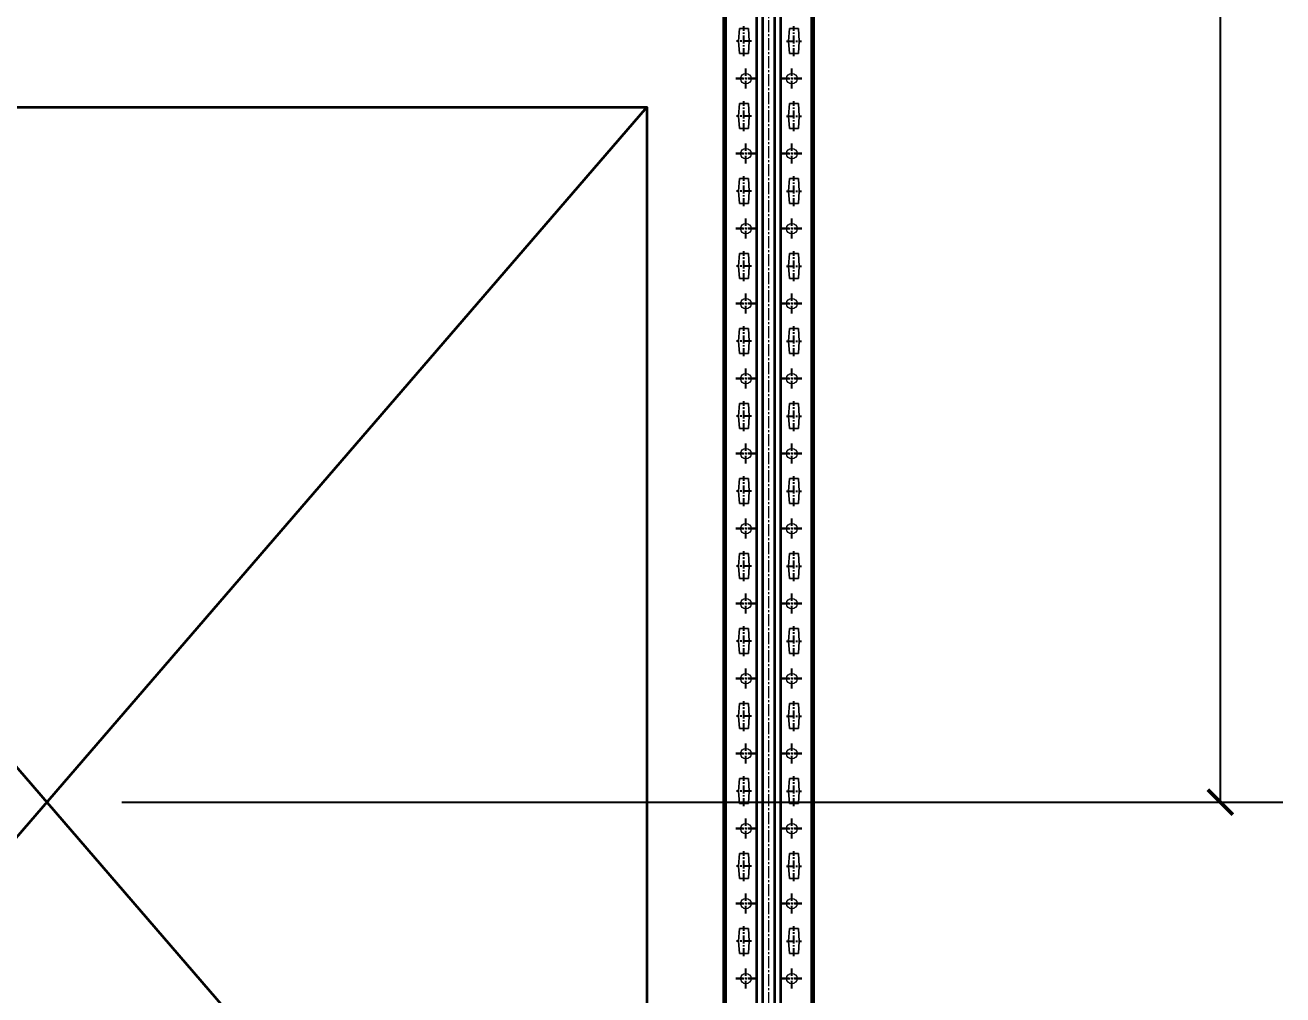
# Model space of a CAD drawing. Header units: millimetres. Extents: x 2509 to 128734, y 2492 to 91667.
# Drawn here: x 113785 to 115043, y 41598 to 42568 of the extents above; entities that cross this region are included whole.
import ezdxf

# ---------------------------------------------------------------- set-up
doc = ezdxf.new("R2010")
doc.units = ezdxf.units.MM
doc.linetypes.add('CENTER', pattern=[50.8, 31.75, -6.35, 6.35, -6.35])
doc.linetypes.add('点画线', pattern=[18, 12, -2, 2, -2])
for name, color, linetype, lineweight in [('SR-货架', 7, 'Continuous', 35), ('SR-货物', 7, 'Continuous', 35), ('中心线层', 1, '点画线', 18), ('粗实线1', 3, 'Continuous', 35), ('细实线', 4, 'Continuous', 18)]:
    doc.layers.add(name, color=color, linetype=linetype, lineweight=lineweight)
doc.layers.add('中心线', color=1, linetype='CENTER')
doc.styles.add('DIM_FONT', font='SIMPLEX.shx', dxfattribs={"width": 0.8})
doc.dimstyles.new('DIMN25', dxfattribs={"dimscale": 0.25, "dimtxt": 300, "dimasz": 100, "dimexe": 250, "dimexo": 300, "dimgap": 150, "dimtad": 1, "dimdec": 0, "dimzin": 0, "dimdsep": 46, "dimtxsty": 'DIM_FONT', "dimblk": 'ARCHTICK', "dimcen": 0.09, "dimclrt": 7, "dimazin": 2, "dimtfac": 1, "dimtdec": 0, "dimtix": 1, "dimtmove": 2, "dimatfit": 3, "dimfxl": 1, "dimtolj": 1, "dimtzin": 0, "dimarcsym": 0})

# ---------------------------------------------------------------- blocks, each defined once
blk = doc.blocks.new('A$C1E2A5594')
at = {"layer": '中心线', "ltscale": 0.25}
for p, q in [((10, 0), (10, 20)), ((20, 10), (0, 10))]:
    blk.add_line(p, q, dxfattribs=at)
blk = doc.blocks.new('*U259')
at = {"layer": '中心线', "ltscale": 0.25}
for p, q in [((5937763.4, -1006845.1), (5937763.4, -1006815.1)), ((5937763.4, -1006845.1), (5937763.4, -1006815.1)), ((5937813.4, -1006845.1), (5937813.4, -1006815.1)), ((5937813.4, -1006845.1), (5937813.4, -1006815.1)), ((5937770.9, -1006830.1), (5937755.9, -1006830.1)), ((5937770.9, -1006830.1), (5937755.9, -1006830.1)), ((5937805.9, -1006830.1), (5937820.9, -1006830.1)), ((5937805.9, -1006830.1), (5937820.9, -1006830.1)), ((5937763.4, -1006920.1), (5937763.4, -1006890.1)), ((5937763.4, -1006920.1), (5937763.4, -1006890.1)), ((5937813.4, -1006920.1), (5937813.4, -1006890.1)), ((5937813.4, -1006920.1), (5937813.4, -1006890.1)), ((5937770.9, -1006905.1), (5937755.9, -1006905.1)), ((5937770.9, -1006905.1), (5937755.9, -1006905.1)), ((5937805.9, -1006905.1), (5937820.9, -1006905.1)), ((5937805.9, -1006905.1), (5937820.9, -1006905.1)), ((5937763.4, -1006995.1), (5937763.4, -1006965.1)), ((5937763.4, -1006995.1), (5937763.4, -1006965.1)), ((5937813.4, -1006995.1), (5937813.4, -1006965.1)), ((5937813.4, -1006995.1), (5937813.4, -1006965.1)), ((5937770.9, -1006980.1), (5937755.9, -1006980.1)), ((5937770.9, -1006980.1), (5937755.9, -1006980.1)), ((5937805.9, -1006980.1), (5937820.9, -1006980.1)), ((5937805.9, -1006980.1), (5937820.9, -1006980.1)), ((5937763.4, -1007070.1), (5937763.4, -1007040.1)), ((5937763.4, -1007070.1), (5937763.4, -1007040.1)), ((5937813.4, -1007070.1), (5937813.4, -1007040.1)), ((5937813.4, -1007070.1), (5937813.4, -1007040.1)), ((5937770.9, -1007055.1), (5937755.9, -1007055.1)), ((5937770.9, -1007055.1), (5937755.9, -1007055.1)), ((5937805.9, -1007055.1), (5937820.9, -1007055.1)), ((5937805.9, -1007055.1), (5937820.9, -1007055.1)), ((5937763.4, -1007145.1), (5937763.4, -1007115.1)), ((5937763.4, -1007145.1), (5937763.4, -1007115.1)), ((5937813.4, -1007145.1), (5937813.4, -1007115.1)), ((5937813.4, -1007145.1), (5937813.4, -1007115.1)), ((5937770.9, -1007130.1), (5937755.9, -1007130.1)), ((5937770.9, -1007130.1), (5937755.9, -1007130.1)), ((5937805.9, -1007130.1), (5937820.9, -1007130.1)), ((5937805.9, -1007130.1), (5937820.9, -1007130.1)), ((5937763.4, -1007220.1), (5937763.4, -1007190.1)), ((5937763.4, -1007220.1), (5937763.4, -1007190.1)), ((5937813.4, -1007220.1), (5937813.4, -1007190.1)), ((5937813.4, -1007220.1), (5937813.4, -1007190.1)), ((5937770.9, -1007205.1), (5937755.9, -1007205.1)), ((5937770.9, -1007205.1), (5937755.9, -1007205.1)), ((5937805.9, -1007205.1), (5937820.9, -1007205.1)), ((5937805.9, -1007205.1), (5937820.9, -1007205.1)), ((5937763.4, -1007295.1), (5937763.4, -1007265.1)), ((5937763.4, -1007295.1), (5937763.4, -1007265.1)), ((5937813.4, -1007295.1), (5937813.4, -1007265.1)), ((5937813.4, -1007295.1), (5937813.4, -1007265.1)), ((5937770.9, -1007280.1), (5937755.9, -1007280.1)), ((5937770.9, -1007280.1), (5937755.9, -1007280.1)), ((5937805.9, -1007280.1), (5937820.9, -1007280.1)), ((5937805.9, -1007280.1), (5937820.9, -1007280.1)), ((5937763.4, -1007370.1), (5937763.4, -1007340.1)), ((5937763.4, -1007370.1), (5937763.4, -1007340.1)), ((5937813.4, -1007370.1), (5937813.4, -1007340.1)), ((5937813.4, -1007370.1), (5937813.4, -1007340.1)), ((5937770.9, -1007355.1), (5937755.9, -1007355.1)), ((5937770.9, -1007355.1), (5937755.9, -1007355.1)), ((5937805.9, -1007355.1), (5937820.9, -1007355.1)), ((5937805.9, -1007355.1), (5937820.9, -1007355.1)), ((5937763.4, -1007445.1), (5937763.4, -1007415.1)), ((5937763.4, -1007445.1), (5937763.4, -1007415.1)), ((5937813.4, -1007445.1), (5937813.4, -1007415.1)), ((5937813.4, -1007445.1), (5937813.4, -1007415.1)), ((5937770.9, -1007430.1), (5937755.9, -1007430.1)), ((5937770.9, -1007430.1), (5937755.9, -1007430.1)), ((5937805.9, -1007430.1), (5937820.9, -1007430.1)), ((5937805.9, -1007430.1), (5937820.9, -1007430.1)), ((5937763.4, -1007520.1), (5937763.4, -1007490.1)), ((5937763.4, -1007520.1), (5937763.4, -1007490.1)), ((5937813.4, -1007520.1), (5937813.4, -1007490.1)), ((5937813.4, -1007520.1), (5937813.4, -1007490.1)), ((5937770.9, -1007505.1), (5937755.9, -1007505.1)), ((5937770.9, -1007505.1), (5937755.9, -1007505.1)), ((5937805.9, -1007505.1), (5937820.9, -1007505.1)), ((5937805.9, -1007505.1), (5937820.9, -1007505.1)), ((5937763.4, -1007595.1), (5937763.4, -1007565.1)), ((5937763.4, -1007595.1), (5937763.4, -1007565.1)), ((5937813.4, -1007595.1), (5937813.4, -1007565.1)), ((5937813.4, -1007595.1), (5937813.4, -1007565.1)), ((5937770.9, -1007580.1), (5937755.9, -1007580.1)), ((5937770.9, -1007580.1), (5937755.9, -1007580.1)), ((5937805.9, -1007580.1), (5937820.9, -1007580.1)), ((5937805.9, -1007580.1), (5937820.9, -1007580.1)), ((5937763.4, -1007670.1), (5937763.4, -1007640.1)), ((5937763.4, -1007670.1), (5937763.4, -1007640.1)), ((5937813.4, -1007670.1), (5937813.4, -1007640.1)), ((5937813.4, -1007670.1), (5937813.4, -1007640.1)), ((5937770.9, -1007655.1), (5937755.9, -1007655.1)), ((5937770.9, -1007655.1), (5937755.9, -1007655.1)), ((5937805.9, -1007655.1), (5937820.9, -1007655.1)), ((5937805.9, -1007655.1), (5937820.9, -1007655.1)), ((5937763.4, -1007745.1), (5937763.4, -1007715.1)), ((5937763.4, -1007745.1), (5937763.4, -1007715.1)), ((5937813.4, -1007745.1), (5937813.4, -1007715.1)), ((5937813.4, -1007745.1), (5937813.4, -1007715.1)), ((5937770.9, -1007730.1), (5937755.9, -1007730.1)), ((5937770.9, -1007730.1), (5937755.9, -1007730.1)), ((5937805.9, -1007730.1), (5937820.9, -1007730.1)), ((5937805.9, -1007730.1), (5937820.9, -1007730.1))]:
    blk.add_line(p, q, dxfattribs=at)
at = {"layer": '中心线层'}
blk.add_line((5937788.4, -1009107.1), (5937788.4, -1004346.6), dxfattribs=at)
at = {"layer": '粗实线1'}
for p, q in [((5937743.4, -1008982.6), (5937743.4, -1004346.6)), ((5937745.4, -1008982.6), (5937745.4, -1004346.6)), ((5937776.4, -1008982.6), (5937776.4, -1004346.6)), ((5937776.4, -1008982.6), (5937776.4, -1004346.6)), ((5937782.4, -1008982.6), (5937782.4, -1004346.6)), ((5937782.4, -1008982.6), (5937782.4, -1004346.6)), ((5937794.4, -1008982.6), (5937794.4, -1004346.6)), ((5937794.4, -1008982.6), (5937794.4, -1004346.6)), ((5937800.4, -1008982.6), (5937800.4, -1004346.6)), ((5937800.4, -1008982.6), (5937800.4, -1004346.6)), ((5937831.4, -1008982.6), (5937831.4, -1004346.6)), ((5937833.4, -1008982.6), (5937833.4, -1004346.6))]:
    blk.add_line(p, q, dxfattribs=at)
at = {"layer": '细实线', "linetype": 'Continuous', "lineweight": 0}
for p, q in [((5937758.9, -1006817.6), (5937758.2, -1006830.1)), ((5937758.2, -1006830.1), (5937758.9, -1006817.6)), ((5937758.9, -1006817.6), (5937767.9, -1006817.6)), ((5937767.9, -1006817.6), (5937758.9, -1006817.6)), ((5937768.7, -1006830.1), (5937767.9, -1006817.6)), ((5937767.9, -1006817.6), (5937768.7, -1006830.1)), ((5937808.9, -1006817.6), (5937808.2, -1006830.1)), ((5937808.2, -1006830.1), (5937808.9, -1006817.6)), ((5937808.9, -1006817.6), (5937817.9, -1006817.6)), ((5937817.9, -1006817.6), (5937808.9, -1006817.6)), ((5937818.7, -1006830.1), (5937817.9, -1006817.6)), ((5937817.9, -1006817.6), (5937818.7, -1006830.1)), ((5937758.2, -1006830.1), (5937758.9, -1006842.6)), ((5937758.9, -1006842.6), (5937758.2, -1006830.1)), ((5937767.9, -1006842.6), (5937768.7, -1006830.1)), ((5937768.7, -1006830.1), (5937767.9, -1006842.6)), ((5937808.2, -1006830.1), (5937808.9, -1006842.6)), ((5937808.9, -1006842.6), (5937808.2, -1006830.1)), ((5937817.9, -1006842.6), (5937818.7, -1006830.1)), ((5937818.7, -1006830.1), (5937817.9, -1006842.6)), ((5937758.9, -1006842.6), (5937767.9, -1006842.6)), ((5937767.9, -1006842.6), (5937758.9, -1006842.6)), ((5937808.9, -1006842.6), (5937817.9, -1006842.6)), ((5937817.9, -1006842.6), (5937808.9, -1006842.6)), ((5937758.9, -1006892.6), (5937758.2, -1006905.1)), ((5937758.2, -1006905.1), (5937758.9, -1006892.6)), ((5937758.9, -1006892.6), (5937767.9, -1006892.6)), ((5937767.9, -1006892.6), (5937758.9, -1006892.6)), ((5937768.7, -1006905.1), (5937767.9, -1006892.6)), ((5937767.9, -1006892.6), (5937768.7, -1006905.1)), ((5937808.9, -1006892.6), (5937808.2, -1006905.1)), ((5937808.2, -1006905.1), (5937808.9, -1006892.6)), ((5937808.9, -1006892.6), (5937817.9, -1006892.6)), ((5937817.9, -1006892.6), (5937808.9, -1006892.6)), ((5937818.7, -1006905.1), (5937817.9, -1006892.6)), ((5937817.9, -1006892.6), (5937818.7, -1006905.1)), ((5937758.2, -1006905.1), (5937758.9, -1006917.6)), ((5937758.9, -1006917.6), (5937758.2, -1006905.1)), ((5937767.9, -1006917.6), (5937768.7, -1006905.1)), ((5937768.7, -1006905.1), (5937767.9, -1006917.6)), ((5937808.2, -1006905.1), (5937808.9, -1006917.6)), ((5937808.9, -1006917.6), (5937808.2, -1006905.1)), ((5937817.9, -1006917.6), (5937818.7, -1006905.1)), ((5937818.7, -1006905.1), (5937817.9, -1006917.6)), ((5937758.9, -1006917.6), (5937767.9, -1006917.6)), ((5937767.9, -1006917.6), (5937758.9, -1006917.6)), ((5937808.9, -1006917.6), (5937817.9, -1006917.6)), ((5937817.9, -1006917.6), (5937808.9, -1006917.6)), ((5937758.9, -1006967.6), (5937758.2, -1006980.1)), ((5937758.2, -1006980.1), (5937758.9, -1006967.6)), ((5937758.9, -1006967.6), (5937767.9, -1006967.6)), ((5937767.9, -1006967.6), (5937758.9, -1006967.6)), ((5937768.7, -1006980.1), (5937767.9, -1006967.6)), ((5937767.9, -1006967.6), (5937768.7, -1006980.1)), ((5937808.9, -1006967.6), (5937808.2, -1006980.1)), ((5937808.2, -1006980.1), (5937808.9, -1006967.6)), ((5937808.9, -1006967.6), (5937817.9, -1006967.6)), ((5937817.9, -1006967.6), (5937808.9, -1006967.6)), ((5937818.7, -1006980.1), (5937817.9, -1006967.6)), ((5937817.9, -1006967.6), (5937818.7, -1006980.1)), ((5937758.2, -1006980.1), (5937758.9, -1006992.6)), ((5937758.9, -1006992.6), (5937758.2, -1006980.1)), ((5937767.9, -1006992.6), (5937768.7, -1006980.1)), ((5937768.7, -1006980.1), (5937767.9, -1006992.6)), ((5937808.2, -1006980.1), (5937808.9, -1006992.6)), ((5937808.9, -1006992.6), (5937808.2, -1006980.1)), ((5937817.9, -1006992.6), (5937818.7, -1006980.1)), ((5937818.7, -1006980.1), (5937817.9, -1006992.6)), ((5937758.9, -1006992.6), (5937767.9, -1006992.6)), ((5937767.9, -1006992.6), (5937758.9, -1006992.6)), ((5937808.9, -1006992.6), (5937817.9, -1006992.6)), ((5937817.9, -1006992.6), (5937808.9, -1006992.6)), ((5937758.9, -1007042.6), (5937758.2, -1007055.1)), ((5937758.2, -1007055.1), (5937758.9, -1007042.6)), ((5937758.9, -1007042.6), (5937767.9, -1007042.6)), ((5937767.9, -1007042.6), (5937758.9, -1007042.6)), ((5937768.7, -1007055.1), (5937767.9, -1007042.6)), ((5937767.9, -1007042.6), (5937768.7, -1007055.1)), ((5937808.9, -1007042.6), (5937808.2, -1007055.1)), ((5937808.2, -1007055.1), (5937808.9, -1007042.6)), ((5937808.9, -1007042.6), (5937817.9, -1007042.6)), ((5937817.9, -1007042.6), (5937808.9, -1007042.6)), ((5937818.7, -1007055.1), (5937817.9, -1007042.6)), ((5937817.9, -1007042.6), (5937818.7, -1007055.1)), ((5937758.2, -1007055.1), (5937758.9, -1007067.6)), ((5937758.9, -1007067.6), (5937758.2, -1007055.1)), ((5937767.9, -1007067.6), (5937768.7, -1007055.1)), ((5937768.7, -1007055.1), (5937767.9, -1007067.6)), ((5937808.2, -1007055.1), (5937808.9, -1007067.6)), ((5937808.9, -1007067.6), (5937808.2, -1007055.1)), ((5937817.9, -1007067.6), (5937818.7, -1007055.1)), ((5937818.7, -1007055.1), (5937817.9, -1007067.6)), ((5937758.9, -1007067.6), (5937767.9, -1007067.6)), ((5937767.9, -1007067.6), (5937758.9, -1007067.6)), ((5937808.9, -1007067.6), (5937817.9, -1007067.6)), ((5937817.9, -1007067.6), (5937808.9, -1007067.6)), ((5937758.9, -1007117.6), (5937758.2, -1007130.1)), ((5937758.2, -1007130.1), (5937758.9, -1007117.6)), ((5937758.9, -1007117.6), (5937767.9, -1007117.6)), ((5937767.9, -1007117.6), (5937758.9, -1007117.6)), ((5937768.7, -1007130.1), (5937767.9, -1007117.6)), ((5937767.9, -1007117.6), (5937768.7, -1007130.1)), ((5937808.9, -1007117.6), (5937808.2, -1007130.1)), ((5937808.2, -1007130.1), (5937808.9, -1007117.6)), ((5937808.9, -1007117.6), (5937817.9, -1007117.6)), ((5937817.9, -1007117.6), (5937808.9, -1007117.6)), ((5937818.7, -1007130.1), (5937817.9, -1007117.6)), ((5937817.9, -1007117.6), (5937818.7, -1007130.1)), ((5937758.2, -1007130.1), (5937758.9, -1007142.6)), ((5937758.9, -1007142.6), (5937758.2, -1007130.1)), ((5937767.9, -1007142.6), (5937768.7, -1007130.1)), ((5937768.7, -1007130.1), (5937767.9, -1007142.6)), ((5937808.2, -1007130.1), (5937808.9, -1007142.6)), ((5937808.9, -1007142.6), (5937808.2, -1007130.1)), ((5937817.9, -1007142.6), (5937818.7, -1007130.1)), ((5937818.7, -1007130.1), (5937817.9, -1007142.6)), ((5937758.9, -1007142.6), (5937767.9, -1007142.6)), ((5937767.9, -1007142.6), (5937758.9, -1007142.6)), ((5937808.9, -1007142.6), (5937817.9, -1007142.6)), ((5937817.9, -1007142.6), (5937808.9, -1007142.6)), ((5937758.9, -1007192.6), (5937758.2, -1007205.1)), ((5937758.2, -1007205.1), (5937758.9, -1007192.6)), ((5937758.9, -1007192.6), (5937767.9, -1007192.6)), ((5937767.9, -1007192.6), (5937758.9, -1007192.6)), ((5937768.7, -1007205.1), (5937767.9, -1007192.6)), ((5937767.9, -1007192.6), (5937768.7, -1007205.1)), ((5937808.9, -1007192.6), (5937808.2, -1007205.1)), ((5937808.2, -1007205.1), (5937808.9, -1007192.6)), ((5937808.9, -1007192.6), (5937817.9, -1007192.6)), ((5937817.9, -1007192.6), (5937808.9, -1007192.6)), ((5937818.7, -1007205.1), (5937817.9, -1007192.6)), ((5937817.9, -1007192.6), (5937818.7, -1007205.1)), ((5937758.2, -1007205.1), (5937758.9, -1007217.6)), ((5937758.9, -1007217.6), (5937758.2, -1007205.1)), ((5937767.9, -1007217.6), (5937768.7, -1007205.1)), ((5937768.7, -1007205.1), (5937767.9, -1007217.6)), ((5937808.2, -1007205.1), (5937808.9, -1007217.6)), ((5937808.9, -1007217.6), (5937808.2, -1007205.1)), ((5937817.9, -1007217.6), (5937818.7, -1007205.1)), ((5937818.7, -1007205.1), (5937817.9, -1007217.6)), ((5937758.9, -1007217.6), (5937767.9, -1007217.6)), ((5937767.9, -1007217.6), (5937758.9, -1007217.6)), ((5937808.9, -1007217.6), (5937817.9, -1007217.6)), ((5937817.9, -1007217.6), (5937808.9, -1007217.6)), ((5937758.9, -1007267.6), (5937758.2, -1007280.1)), ((5937758.2, -1007280.1), (5937758.9, -1007267.6)), ((5937758.9, -1007267.6), (5937767.9, -1007267.6)), ((5937767.9, -1007267.6), (5937758.9, -1007267.6)), ((5937768.7, -1007280.1), (5937767.9, -1007267.6)), ((5937767.9, -1007267.6), (5937768.7, -1007280.1)), ((5937808.9, -1007267.6), (5937808.2, -1007280.1)), ((5937808.2, -1007280.1), (5937808.9, -1007267.6)), ((5937808.9, -1007267.6), (5937817.9, -1007267.6)), ((5937817.9, -1007267.6), (5937808.9, -1007267.6)), ((5937818.7, -1007280.1), (5937817.9, -1007267.6)), ((5937817.9, -1007267.6), (5937818.7, -1007280.1)), ((5937758.2, -1007280.1), (5937758.9, -1007292.6)), ((5937758.9, -1007292.6), (5937758.2, -1007280.1)), ((5937767.9, -1007292.6), (5937768.7, -1007280.1)), ((5937768.7, -1007280.1), (5937767.9, -1007292.6)), ((5937808.2, -1007280.1), (5937808.9, -1007292.6)), ((5937808.9, -1007292.6), (5937808.2, -1007280.1)), ((5937817.9, -1007292.6), (5937818.7, -1007280.1)), ((5937818.7, -1007280.1), (5937817.9, -1007292.6)), ((5937758.9, -1007292.6), (5937767.9, -1007292.6)), ((5937767.9, -1007292.6), (5937758.9, -1007292.6)), ((5937808.9, -1007292.6), (5937817.9, -1007292.6)), ((5937817.9, -1007292.6), (5937808.9, -1007292.6)), ((5937758.9, -1007342.6), (5937758.2, -1007355.1)), ((5937758.2, -1007355.1), (5937758.9, -1007342.6)), ((5937758.9, -1007342.6), (5937767.9, -1007342.6)), ((5937767.9, -1007342.6), (5937758.9, -1007342.6)), ((5937768.7, -1007355.1), (5937767.9, -1007342.6)), ((5937767.9, -1007342.6), (5937768.7, -1007355.1)), ((5937808.9, -1007342.6), (5937808.2, -1007355.1)), ((5937808.2, -1007355.1), (5937808.9, -1007342.6)), ((5937808.9, -1007342.6), (5937817.9, -1007342.6)), ((5937817.9, -1007342.6), (5937808.9, -1007342.6)), ((5937818.7, -1007355.1), (5937817.9, -1007342.6)), ((5937817.9, -1007342.6), (5937818.7, -1007355.1)), ((5937758.2, -1007355.1), (5937758.9, -1007367.6)), ((5937758.9, -1007367.6), (5937758.2, -1007355.1)), ((5937767.9, -1007367.6), (5937768.7, -1007355.1)), ((5937768.7, -1007355.1), (5937767.9, -1007367.6)), ((5937808.2, -1007355.1), (5937808.9, -1007367.6)), ((5937808.9, -1007367.6), (5937808.2, -1007355.1)), ((5937817.9, -1007367.6), (5937818.7, -1007355.1)), ((5937818.7, -1007355.1), (5937817.9, -1007367.6)), ((5937758.9, -1007367.6), (5937767.9, -1007367.6)), ((5937767.9, -1007367.6), (5937758.9, -1007367.6)), ((5937808.9, -1007367.6), (5937817.9, -1007367.6)), ((5937817.9, -1007367.6), (5937808.9, -1007367.6)), ((5937758.9, -1007417.6), (5937758.2, -1007430.1)), ((5937758.2, -1007430.1), (5937758.9, -1007417.6)), ((5937758.9, -1007417.6), (5937767.9, -1007417.6)), ((5937767.9, -1007417.6), (5937758.9, -1007417.6)), ((5937768.7, -1007430.1), (5937767.9, -1007417.6)), ((5937767.9, -1007417.6), (5937768.7, -1007430.1)), ((5937808.9, -1007417.6), (5937808.2, -1007430.1)), ((5937808.2, -1007430.1), (5937808.9, -1007417.6)), ((5937808.9, -1007417.6), (5937817.9, -1007417.6)), ((5937817.9, -1007417.6), (5937808.9, -1007417.6)), ((5937818.7, -1007430.1), (5937817.9, -1007417.6)), ((5937817.9, -1007417.6), (5937818.7, -1007430.1)), ((5937758.2, -1007430.1), (5937758.9, -1007442.6)), ((5937758.9, -1007442.6), (5937758.2, -1007430.1)), ((5937767.9, -1007442.6), (5937768.7, -1007430.1)), ((5937768.7, -1007430.1), (5937767.9, -1007442.6)), ((5937808.2, -1007430.1), (5937808.9, -1007442.6)), ((5937808.9, -1007442.6), (5937808.2, -1007430.1)), ((5937817.9, -1007442.6), (5937818.7, -1007430.1)), ((5937818.7, -1007430.1), (5937817.9, -1007442.6)), ((5937758.9, -1007442.6), (5937767.9, -1007442.6)), ((5937767.9, -1007442.6), (5937758.9, -1007442.6)), ((5937808.9, -1007442.6), (5937817.9, -1007442.6)), ((5937817.9, -1007442.6), (5937808.9, -1007442.6)), ((5937758.9, -1007492.6), (5937758.2, -1007505.1)), ((5937758.2, -1007505.1), (5937758.9, -1007492.6)), ((5937758.9, -1007492.6), (5937767.9, -1007492.6)), ((5937767.9, -1007492.6), (5937758.9, -1007492.6)), ((5937768.7, -1007505.1), (5937767.9, -1007492.6)), ((5937767.9, -1007492.6), (5937768.7, -1007505.1)), ((5937808.9, -1007492.6), (5937808.2, -1007505.1)), ((5937808.2, -1007505.1), (5937808.9, -1007492.6)), ((5937808.9, -1007492.6), (5937817.9, -1007492.6)), ((5937817.9, -1007492.6), (5937808.9, -1007492.6)), ((5937818.7, -1007505.1), (5937817.9, -1007492.6)), ((5937817.9, -1007492.6), (5937818.7, -1007505.1)), ((5937758.2, -1007505.1), (5937758.9, -1007517.6)), ((5937758.9, -1007517.6), (5937758.2, -1007505.1)), ((5937767.9, -1007517.6), (5937768.7, -1007505.1)), ((5937768.7, -1007505.1), (5937767.9, -1007517.6)), ((5937808.2, -1007505.1), (5937808.9, -1007517.6)), ((5937808.9, -1007517.6), (5937808.2, -1007505.1)), ((5937817.9, -1007517.6), (5937818.7, -1007505.1)), ((5937818.7, -1007505.1), (5937817.9, -1007517.6)), ((5937758.9, -1007517.6), (5937767.9, -1007517.6)), ((5937767.9, -1007517.6), (5937758.9, -1007517.6)), ((5937808.9, -1007517.6), (5937817.9, -1007517.6)), ((5937817.9, -1007517.6), (5937808.9, -1007517.6)), ((5937758.9, -1007567.6), (5937758.2, -1007580.1)), ((5937758.2, -1007580.1), (5937758.9, -1007567.6)), ((5937758.9, -1007567.6), (5937767.9, -1007567.6)), ((5937767.9, -1007567.6), (5937758.9, -1007567.6)), ((5937768.7, -1007580.1), (5937767.9, -1007567.6)), ((5937767.9, -1007567.6), (5937768.7, -1007580.1)), ((5937808.9, -1007567.6), (5937808.2, -1007580.1)), ((5937808.2, -1007580.1), (5937808.9, -1007567.6)), ((5937808.9, -1007567.6), (5937817.9, -1007567.6)), ((5937817.9, -1007567.6), (5937808.9, -1007567.6)), ((5937818.7, -1007580.1), (5937817.9, -1007567.6)), ((5937817.9, -1007567.6), (5937818.7, -1007580.1)), ((5937758.2, -1007580.1), (5937758.9, -1007592.6)), ((5937758.9, -1007592.6), (5937758.2, -1007580.1)), ((5937767.9, -1007592.6), (5937768.7, -1007580.1)), ((5937768.7, -1007580.1), (5937767.9, -1007592.6)), ((5937808.2, -1007580.1), (5937808.9, -1007592.6)), ((5937808.9, -1007592.6), (5937808.2, -1007580.1)), ((5937817.9, -1007592.6), (5937818.7, -1007580.1)), ((5937818.7, -1007580.1), (5937817.9, -1007592.6)), ((5937758.9, -1007592.6), (5937767.9, -1007592.6)), ((5937767.9, -1007592.6), (5937758.9, -1007592.6)), ((5937808.9, -1007592.6), (5937817.9, -1007592.6)), ((5937817.9, -1007592.6), (5937808.9, -1007592.6)), ((5937758.9, -1007642.6), (5937758.2, -1007655.1)), ((5937758.2, -1007655.1), (5937758.9, -1007642.6)), ((5937758.9, -1007642.6), (5937767.9, -1007642.6)), ((5937767.9, -1007642.6), (5937758.9, -1007642.6)), ((5937768.7, -1007655.1), (5937767.9, -1007642.6)), ((5937767.9, -1007642.6), (5937768.7, -1007655.1)), ((5937808.9, -1007642.6), (5937808.2, -1007655.1)), ((5937808.2, -1007655.1), (5937808.9, -1007642.6)), ((5937808.9, -1007642.6), (5937817.9, -1007642.6)), ((5937817.9, -1007642.6), (5937808.9, -1007642.6)), ((5937818.7, -1007655.1), (5937817.9, -1007642.6)), ((5937817.9, -1007642.6), (5937818.7, -1007655.1)), ((5937758.2, -1007655.1), (5937758.9, -1007667.6)), ((5937758.9, -1007667.6), (5937758.2, -1007655.1)), ((5937767.9, -1007667.6), (5937768.7, -1007655.1)), ((5937768.7, -1007655.1), (5937767.9, -1007667.6)), ((5937808.2, -1007655.1), (5937808.9, -1007667.6)), ((5937808.9, -1007667.6), (5937808.2, -1007655.1)), ((5937817.9, -1007667.6), (5937818.7, -1007655.1)), ((5937818.7, -1007655.1), (5937817.9, -1007667.6)), ((5937758.9, -1007667.6), (5937767.9, -1007667.6)), ((5937767.9, -1007667.6), (5937758.9, -1007667.6)), ((5937808.9, -1007667.6), (5937817.9, -1007667.6)), ((5937817.9, -1007667.6), (5937808.9, -1007667.6)), ((5937758.9, -1007717.6), (5937758.2, -1007730.1)), ((5937758.2, -1007730.1), (5937758.9, -1007717.6)), ((5937758.9, -1007717.6), (5937767.9, -1007717.6)), ((5937767.9, -1007717.6), (5937758.9, -1007717.6)), ((5937768.7, -1007730.1), (5937767.9, -1007717.6)), ((5937767.9, -1007717.6), (5937768.7, -1007730.1)), ((5937808.9, -1007717.6), (5937808.2, -1007730.1)), ((5937808.2, -1007730.1), (5937808.9, -1007717.6)), ((5937808.9, -1007717.6), (5937817.9, -1007717.6)), ((5937817.9, -1007717.6), (5937808.9, -1007717.6)), ((5937818.7, -1007730.1), (5937817.9, -1007717.6)), ((5937817.9, -1007717.6), (5937818.7, -1007730.1)), ((5937758.2, -1007730.1), (5937758.9, -1007742.6)), ((5937758.9, -1007742.6), (5937758.2, -1007730.1)), ((5937767.9, -1007742.6), (5937768.7, -1007730.1)), ((5937768.7, -1007730.1), (5937767.9, -1007742.6)), ((5937808.2, -1007730.1), (5937808.9, -1007742.6)), ((5937808.9, -1007742.6), (5937808.2, -1007730.1)), ((5937817.9, -1007742.6), (5937818.7, -1007730.1)), ((5937818.7, -1007730.1), (5937817.9, -1007742.6)), ((5937758.9, -1007742.6), (5937767.9, -1007742.6)), ((5937767.9, -1007742.6), (5937758.9, -1007742.6)), ((5937808.9, -1007742.6), (5937817.9, -1007742.6)), ((5937817.9, -1007742.6), (5937808.9, -1007742.6))]:
    blk.add_line(p, q, dxfattribs=at)
for centre in [(5937765.4, -1006867.6), (5937765.4, -1006867.6), (5937811.4, -1006867.6), (5937811.4, -1006867.6), (5937765.4, -1006942.6), (5937765.4, -1006942.6), (5937811.4, -1006942.6), (5937811.4, -1006942.6), (5937765.4, -1007017.6), (5937765.4, -1007017.6), (5937811.4, -1007017.6), (5937811.4, -1007017.6), (5937765.4, -1007092.6), (5937765.4, -1007092.6), (5937811.4, -1007092.6), (5937811.4, -1007092.6), (5937765.4, -1007167.6), (5937765.4, -1007167.6), (5937811.4, -1007167.6), (5937811.4, -1007167.6), (5937765.4, -1007242.6), (5937765.4, -1007242.6), (5937811.4, -1007242.6), (5937811.4, -1007242.6), (5937765.4, -1007317.6), (5937765.4, -1007317.6), (5937811.4, -1007317.6), (5937811.4, -1007317.6), (5937765.4, -1007392.6), (5937765.4, -1007392.6), (5937811.4, -1007392.6), (5937811.4, -1007392.6), (5937765.4, -1007467.6), (5937765.4, -1007467.6), (5937811.4, -1007467.6), (5937811.4, -1007467.6), (5937765.4, -1007542.6), (5937765.4, -1007542.6), (5937811.4, -1007542.6), (5937811.4, -1007542.6), (5937765.4, -1007617.6), (5937765.4, -1007617.6), (5937811.4, -1007617.6), (5937811.4, -1007617.6), (5937765.4, -1007692.6), (5937765.4, -1007692.6), (5937811.4, -1007692.6), (5937811.4, -1007692.6), (5937765.4, -1007767.6), (5937765.4, -1007767.6), (5937811.4, -1007767.6), (5937811.4, -1007767.6)]:
    blk.add_circle(centre, 5.25, dxfattribs=at)
at = {"layer": '粗实线1', "xscale": -1, "zscale": -1, "rotation": 90}
for p in [(5937775.4, -1006857.6), (5937821.4, -1006857.6), (5937775.4, -1006932.6), (5937821.4, -1006932.6), (5937775.4, -1007007.6), (5937821.4, -1007007.6), (5937775.4, -1007082.6), (5937821.4, -1007082.6), (5937775.4, -1007157.6), (5937821.4, -1007157.6), (5937775.4, -1007232.6), (5937821.4, -1007232.6), (5937775.4, -1007307.6), (5937821.4, -1007307.6), (5937775.4, -1007382.6), (5937821.4, -1007382.6), (5937775.4, -1007457.6), (5937821.4, -1007457.6), (5937775.4, -1007532.6), (5937821.4, -1007532.6), (5937775.4, -1007607.6), (5937821.4, -1007607.6), (5937775.4, -1007682.6), (5937821.4, -1007682.6), (5937775.4, -1007757.6), (5937821.4, -1007757.6)]:
    blk.add_blockref('A$C1E2A5594', p, dxfattribs=at)
at = {"layer": '粗实线1', "rotation": 270}
for p in [(5937755.4, -1006857.6), (5937801.4, -1006857.6), (5937755.4, -1006932.6), (5937801.4, -1006932.6), (5937755.4, -1007007.6), (5937801.4, -1007007.6), (5937755.4, -1007082.6), (5937801.4, -1007082.6), (5937755.4, -1007157.6), (5937801.4, -1007157.6), (5937755.4, -1007232.6), (5937801.4, -1007232.6), (5937755.4, -1007307.6), (5937801.4, -1007307.6), (5937755.4, -1007382.6), (5937801.4, -1007382.6), (5937755.4, -1007457.6), (5937801.4, -1007457.6), (5937755.4, -1007532.6), (5937801.4, -1007532.6), (5937755.4, -1007607.6), (5937801.4, -1007607.6), (5937755.4, -1007682.6), (5937801.4, -1007682.6), (5937755.4, -1007757.6), (5937801.4, -1007757.6)]:
    blk.add_blockref('A$C1E2A5594', p, dxfattribs=at)
blk = doc.blocks.new('货物-主立面图')
at = {"layer": 'SR-货物', "true_color": 0x636466}
h = blk.add_hatch(dxfattribs=at)
h.set_pattern_fill('AR-CONC', color=251, scale=0.5)
h.paths.add_polyline_path([(35745.7, -87989.2), (36945.7, -87989.2), (36945.7, -88139.2), (35745.7, -88139.2)])
h.paths.add_polyline_path([(35895.7, -88014.2), (36270.7, -88014.2), (36270.7, -88114.2), (35895.7, -88114.2)], flags=16)
h.paths.add_polyline_path([(36795.7, -88014.2), (36420.7, -88014.2), (36420.7, -88114.2), (36795.7, -88114.2)], flags=16)
at = {"layer": 'SR-货物', "color": 6}
for p, q in [((35745.7, -86599.2), (36945.7, -87989.2)), ((36945.7, -86599.2), (35745.7, -87989.2)), ((35745.7, -87989.2), (36945.7, -87989.2))]:
    blk.add_line(p, q, dxfattribs=at)
for points in [[(35745.7, -86599.2), (36945.7, -86599.2), (36945.7, -87989.2), (35745.7, -87989.2)], [(35745.7, -87989.2), (36945.7, -87989.2), (36945.7, -88139.2), (35745.7, -88139.2)], [(35895.7, -88014.2), (36270.7, -88014.2), (36270.7, -88114.2), (35895.7, -88114.2)], [(36795.7, -88014.2), (36420.7, -88014.2), (36420.7, -88114.2), (36795.7, -88114.2)]]:
    blk.add_lwpolyline(points, close=True, dxfattribs=at)
blk = doc.blocks.new('_ArchTick')
at = {"color": 0, "linetype": 'ByBlock', "const_width": 0.15}
blk.add_lwpolyline([(-0.5, -0.5), (0.5, 0.5)], dxfattribs=at)
blk = doc.blocks.new('*D267')
at = {"color": 0, "lineweight": -2, "transparency": 16777216}
for p, q in [((113880.6, 45690.9), (115042.8, 45690.9)), ((114980.3, 41790.9), (114980.3, 45690.9)), ((113881.7, 41790.9), (115042.8, 41790.9))]:
    blk.add_line(p, q, dxfattribs=at)
at = {"layer": 'DEFPOINTS', "color": 0, "transparency": 16777216}
for p in [(113805.6, 45690.9), (114980.3, 45690.9), (113806.7, 41790.9)]:
    blk.add_point(p, dxfattribs=at)
at = {"color": 0, "lineweight": -2, "transparency": 16777216, "xscale": 25, "yscale": 25, "zscale": 25}
for p, rotation in [((114980.3, 45690.9), 90), ((114980.3, 41790.9), 270)]:
    blk.add_blockref('_ArchTick', p, dxfattribs=dict(at, rotation=rotation))
at = {"color": 7, "transparency": 16777216, "insert": (114905.3, 43740.9), "char_height": 75, "attachment_point": 5, "rotation": 90, "style": 'DIM_FONT'}
blk.add_mtext('\\A1;3900', dxfattribs=at)

msp = doc.modelspace()

# ---------------------------------------------------------------- block references
at = {"layer": 'SR-货架', "color": 3, "lineweight": 0}
msp.add_blockref('*U259', (-5823259.697, 1049382.024), dxfattribs=at)
at = {"layer": 'SR-货物', "lineweight": 9}
msp.add_blockref('货物-主立面图', (77460.939, 129085.069), dxfattribs=at)

# ---------------------------------------------------------------- dimensions: what is measured, and where the dimension line sits
dim = msp.add_linear_dim(base=(114980.263, 45690.898), p1=(113806.671, 41790.898), p2=(113805.592, 45690.898), angle=90, dimstyle='DIMN25')
dim.commit()
dim.dimension.update_dxf_attribs({"geometry": '*D267', "text_midpoint": (114905.263, 43740.898)})

doc.saveas('drawing.dxf')
